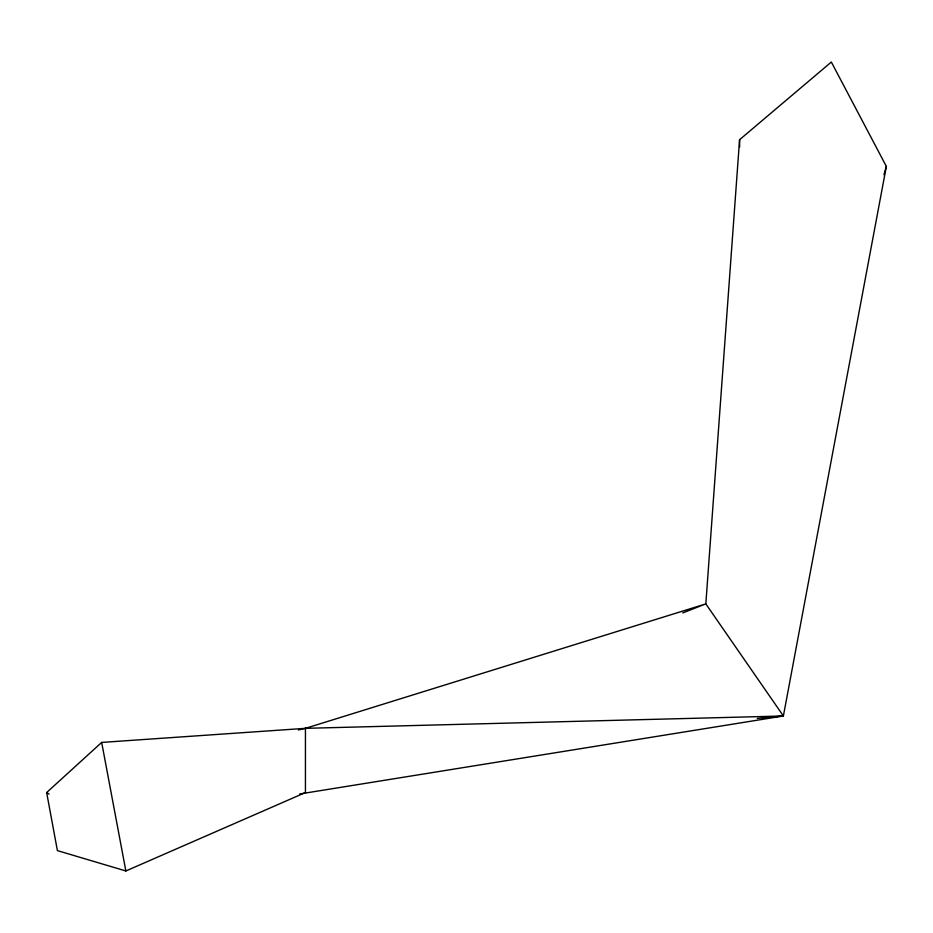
<?xml version="1.0" encoding="UTF-8"?>
<svg xmlns="http://www.w3.org/2000/svg" width="933" height="933" viewBox="0 0 933 933"><rect width="100%" height="100%" fill="white"/><g stroke="black" fill="none" stroke-linecap="round" stroke-linejoin="round"><path stroke-width="1.4" d="M757.316 718.41L783.382 715.984L886.35 166.401L831.326 62.033L739.577 139.717L705.826 603.896L783.382 715.984L299.82 793.948M883.936 174.786L886.35 166.401M682.746 612.923L705.826 603.896L305.441 728.335L305.441 792.549L125.862 870.967L57.403 850.616L46.65 792.549L101.674 742.423L305.441 728.335L783.382 715.984M298.385 729.991L305.441 728.335M46.65 792.549L49.087 794.088M101.674 742.423L125.862 870.967M739.577 139.717L739.647 147.006"/></g></svg>
